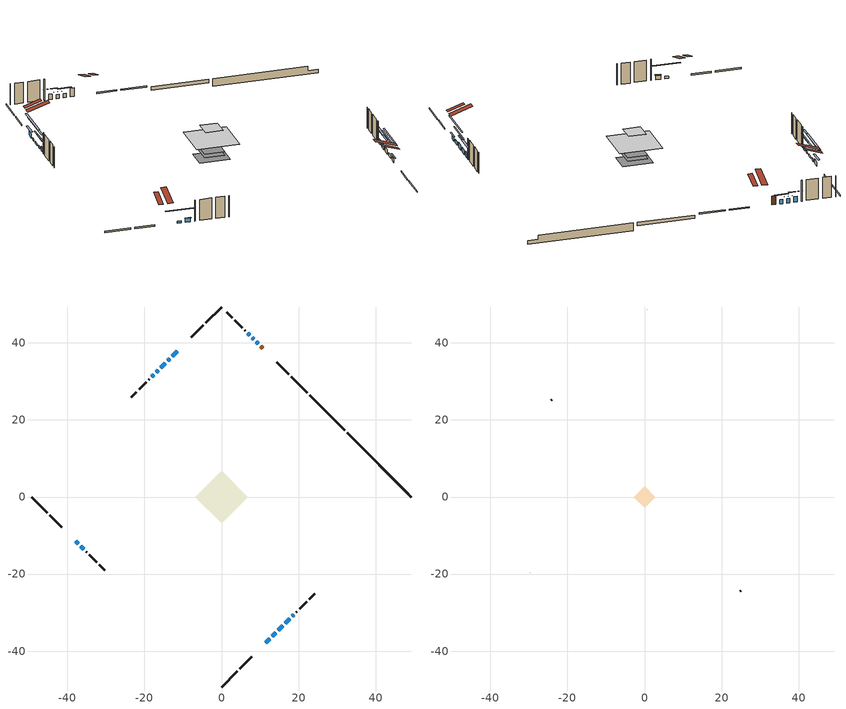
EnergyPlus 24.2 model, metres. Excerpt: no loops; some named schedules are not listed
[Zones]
conditioned space
 floor adiabatic (Floor2 construction): -3.18,0 0,3.18 3.18,0 0,-3.18 z0.67
 floor adiabatic (AdiabaticFloorConstruction): -6.81,0 0,6.81 6.81,0 0,-6.81 z3.11
 floor foundation (Slab1 construction): -4.17,0.64 -0.64,4.17 4.17,-0.64 0.64,-4.17 z-1.16
 floor foundation (Slab2 construction): -3.18,0 0,3.18 3.18,0 0,-3.18 z-0.15
 wall outside (RimJoist1 construction): 0,-49.3 4.13,-45.18 / -49.3,0 -45.18,-4.13 / 0,49.3 -4.13,45.18 / 22.25,27.05 18.13,31.17 z0.67:0.97
 wall outside (RimJoist2 construction): 4.78,-44.52 7.91,-41.39 / -44.52,-4.78 -41.39,-7.91 / -4.78,44.52 -7.91,41.39 / 17.47,31.83 14.34,34.96 z0.67:0.97
 wall outside (AdiabaticWallConstruction 1): 10.75,38.55 10.14,39.16 z0.67:2.7
 wall outside (AdiabaticWallConstruction): 9.49,39.81 9.05,40.25 / 8.4,40.9 7.97,41.34 z0.67:1.64; -11.5,37.8 -12.72,36.58 / -17.56,31.74 -18.04,31.26 / 16.56,-32.74 17.71,-31.59 z0.67:1.69; 11.5,-37.8 12.47,-36.83 / 13.13,-36.17 14.1,-35.2 z0.67:1.46; -13.38,35.92 -13.98,35.33 / -37.8,-11.5 -37.22,-12.08 z0.67:1.15; -14.63,34.67 -15.71,33.59 z0.67:1.05; 7.31,41.99 6.77,42.53 / 18.36,-30.94 18.8,-30.5 z0.67:1.89; -16.36,32.94 -16.9,32.4 z0.67:1.18; 14.75,-34.55 15.9,-33.4 z0.67:1.74; -36.57,-12.73 -35.76,-13.54 z0.67:1.59
 wall outside (Wall1 construction): 19.45,-29.85 19.59,-29.71 / -35.1,-14.2 -34.97,-14.34 / -18.7,30.6 -18.84,30.47 / 6.11,43.19 5.98,43.32 z0.67:5.55
 wall outside (Wall2 construction): 20.25,-29.06 22.16,-27.14 / -34.31,-14.99 -32.4,-16.91 / -19.49,29.81 -21.41,27.9 / 5.32,43.98 3.41,45.89 z0.67:5.55
 wall outside (Wall3 construction): 22.82,-26.49 24.22,-25.08 / -31.74,-17.56 -30.33,-18.97 / -22.06,27.24 -23.47,25.83 / 2.75,46.55 1.34,47.96 z0.67:5.55
 wall foundation (FoundationWall1 construction): 32.62,16.68,-1.16 32.62,16.68,0.67 47.63,1.67,0.67 47.63,1.67,-0.37 49.3,0,-0.37 49.3,0,-1.16
 wall foundation (FoundationWall2 construction): 31.96,17.34 22.91,26.39 z-0.15:0.61
 window (WindowConstruction 9): 9.49,39.82 9.06,40.25 z0.67:1.64
 window (WindowConstruction 7): -11.5,37.8 -12.72,36.58 z0.67:1.68
 window (WindowConstruction 8): 11.5,-37.8 12.47,-36.83 z0.67:1.46
 window (WindowConstruction 11): -13.38,35.92 -13.97,35.33 z0.67:1.15
 window (WindowConstruction 12): -14.63,34.67 -15.71,33.6 z0.67:1.05
 window (WindowConstruction 13): 13.13,-36.17 14.1,-35.21 z0.67:1.46
 window (WindowConstruction 14): -37.8,-11.5 -37.22,-12.08 z0.67:1.15
 window (WindowConstruction 10): 8.4,40.9 7.97,41.33 z0.67:1.64
 window (WindowConstruction): 7.31,41.99 6.77,42.53 z0.67:1.89
 window (WindowConstruction 1): -16.36,32.94 -16.9,32.4 z0.67:1.18
 window (WindowConstruction 2): -17.56,31.74 -18.04,31.26 z0.67:1.68
 window (WindowConstruction 3): 14.75,-34.55 15.9,-33.4 z0.67:1.74
 window (WindowConstruction 4): 16.56,-32.74 17.71,-31.59 z0.67:1.68
 window (WindowConstruction 5): 18.37,-30.94 18.8,-30.51 z0.67:1.89
 window (WindowConstruction 6): -36.57,-12.73 -35.76,-13.54 z0.67:1.58
 door (Door): 10.75,38.55 10.14,39.16 z0.67:2.7
 ceiling adiabatic (AdiabaticFloorConstruction): 0,-6.81 6.81,0 0,6.81 -6.81,0 z3.11
 roof outside (Roof2 construction): 10.84,-38.46,5.55 7.38,-35,7.18 6.47,-35.91,7.18 9.93,-39.37,5.55; -38.46,-10.84,5.55 -35,-7.38,7.18 -35.91,-6.47,7.18 -39.37,-9.93,5.55; -10.84,38.46,5.55 -7.38,35,7.18 -6.47,35.91,7.18 -9.93,39.37,5.55; 11.41,37.89,5.55 7.95,34.43,7.18 8.86,33.52,7.18 12.32,36.98,5.55
attic - vented
 floor to conditioned space (Floor1 construction Reversed): -2.76,0 0,2.76 2.76,0 0,-2.76 z5.55
 wall outside (Wall4 construction): 24.88,-24.42 24.91,-24.39 / -29.67,-19.63 -29.64,-19.66 / -24.13,25.17 -24.16,25.14 / 0.69,48.62 0.66,48.64 z0.67:5.55
 roof outside (Roof1 construction): 9.28,-40.03,5.55 6.59,-37.34,6.81 5.88,-38.05,6.81 8.57,-40.73,5.55; -40.03,-9.28,5.55 -37.34,-6.59,6.81 -38.05,-5.88,6.81 -40.73,-8.57,5.55; -9.28,40.03,5.55 -6.59,37.34,6.81 -5.88,38.05,6.81 -8.57,40.73,5.55; 12.98,36.32,5.55 10.29,33.64,6.81 11,32.93,6.81 13.69,35.62,5.55
shading: 8.19,41.11 10.35,38.95 10.56,39.16 8.4,41.32 z2.86; -13.26,36.04 -10.96,38.34 -11.26,38.63 -13.55,36.33 z2.44; 12.8,-36.51 11.18,-38.13 11.35,-38.3 12.97,-36.68 z1.92; -16.75,32.55 -10.6,38.7 -10.89,38.99 -17.04,32.84 z5.08; -18.48,30.82 -11.85,37.45 -12.14,37.74 -18.78,31.11 z4.98; 16.87,-32.43 10.35,-38.95 10.52,-39.12 17.04,-32.6 z5.39; -35.31,-13.99 -39.72,-9.59 -40.01,-9.88 -35.6,-14.28 z3.86; 7.54,41.77 8.83,40.47 8.89,40.53 7.59,41.82 z2.25; 5.91,43.39 8.17,41.13 8.33,41.29 6.07,43.55 z3.11; -18.52,30.78 -14.74,34.56 -14.92,34.73 -18.69,30.95 z3.47; -19.39,29.91 -16.21,33.09 -16.38,33.26 -19.56,30.08 z3.6; 17.73,-31.57 12.92,-36.38 13.09,-36.55 17.9,-31.74 z4.33; 19.06,-30.24 15.21,-34.09 15.38,-34.26 19.23,-30.41 z3.6; 20.15,-29.15 17.01,-32.29 17.3,-32.58 20.44,-29.45 z3.8; -35.7,-13.6 -36.62,-12.68 -36.83,-12.89 -35.91,-13.81 z1.66
[Building]
Building 1: Terrain=Suburbs
[Site:Location]
Montreal Intl AP_QC: Latitude {deg}=45.47; Longitude {deg}=-73.74; Time Zone {hr}=-5; Elevation {m}=36; Keep Site Location Information=Yes
[Site:GroundTemperature:Shallow]
2.07863, -0.316383, -0.508184, 0.628371, 5.19101, 9.73239, 13.6695, 16.1636, 16.3755, 14.347, 10.5102, 6.10817
[Site:WaterMainsTemperature]
Calculation Method=Schedule; Temperature Schedule=mains temperature schedule
[Material] Roughness=Rough; Thermal Absorptance=0.9
Name | Thickness {m} | Conductivity {W/m-K} | Density {kg/m3} | Specific Heat {J/kg-K} | Solar Absorptance | Visible Absorptance
asphalt or fiberglass shingles | 0.00635 | 0.162714 | 1121.4 | 1465.45 | 0.4 | 0.4
ceiling loosefill ins | 0.0846667 | 0.0480833 | 16.02 | 1046.75 | 0.7 | 0.7
ceiling stud and cavity | 0.1397 | 0.387005 | 65.682 | 1177.47 | 0.7 | 0.7
concrete 4.0 in. | 0.1016 | 1.803125 | 2242.8 | 837.4 | 0.7 | 0.7
concrete 8.0 in. | 0.2032 | 1.803125 | 2242.8 | 837.4 | 0.7 | 0.7
door material | 0.04445 | 0.0451087 | 512.64 | 1214.23 | 0.7 | 0.7
exterior vertical ins | 0.00497452 | 0.029427 | 32.04 | 1214.23 | 0.7 | 0.7
floor covering | 0.0127 | 9.015625 | 54.468 | 1339.84 | 0.6 | 0.6
floor covering 1 | 0.0127 | 0.0433444 | 54.468 | 1339.84 | 0.6 | 0.6
floor rigid ins; wall rigid ins | 0.512978 | 0.029427 | 32.04 | 1214.23 | 0.7 | 0.7
floor stud and cavity | 0.0889 | 0.305614 | 50.32683 | 1063.81 | 0.7 | 0.7
floor stud and cavity 1 | 0.1397 | 1.75129 | 37.0049 | 1207.88 | 0.7 | 0.7
furniture material conditioned space 1 | 0.1524 | 0.115458 | 640.8 | 1214.23 | 0.6 | 0.6
gypsum board | 0.0127 | 0.160291 | 801 | 837.4 | 0.6 | 0.6
gypsum board 1 | 0.0127 | 0.160291 | 801 | 837.4 | 0.7 | 0.7
osb sheathing 0.5 in. | 0.0127 | 0.115458 | 512.64 | 1214.23 | 0.7 | 0.7
osb sheathing 0.75 in. | 0.01905 | 0.115458 | 512.64 | 1214.23 | 0.7 | 0.7
rim joist stud and cavity | 0.0508 | 0.177588 | 50.32683 | 1063.81 | 0.6 | 0.6
rim joist stud and cavity 1 | 0.0508 | 0.153904 | 50.32683 | 1063.81 | 0.6 | 0.6
roof stud and cavity | 0.2032 | 0.116827 | 78.34581 | 1123.46 | 0.7 | 0.7
wall stud and cavity | 0.1397 | 0.108832 | 139.0536 | 1170.24 | 0.7 | 0.7
wall stud and cavity 1 | 0.1397 | 0.0955885 | 139.0536 | 1170.24 | 0.7 | 0.7
wall stud and cavity 2 | 0.1397 | 0.097828 | 139.0536 | 1170.24 | 0.7 | 0.7
wall stud and cavity 3 | 0.0889 | 6.9971 | 50.32683 | 1063.81 | 0.6 | 0.6
wall stud and cavity 4 | 0.0889 | 0.380278 | 52.3479 | 1209.89 | 0.7 | 0.7
wall stud and cavity 5 | 0.0889 | 0.391764 | 83.0341 | 1211.67 | 0.7 | 0.7
wood siding | 0.0254 | 0.102417 | 544.68 | 1172.36 | 0.4 | 0.4
wood siding 1 | 0.00254 | 0.102417 | 544.68 | 1172.36 | 0.4 | 0.4
wood siding 2; wood siding 3; wood siding 4 | 0.0254 | 0.102417 | 544.68 | 1172.36 | 0.7 | 0.7
[WindowMaterial:SimpleGlazingSystem]
Name | U-Factor {W/m2-K} | Solar Heat Gain Coefficient
WindowMaterial | 3.10416 | 0.52
WindowMaterial 1 | 3.128578 | 0.41
WindowMaterial 10 | 3.125739 | 0.42
WindowMaterial 11 | 3.12404 | 0.36
WindowMaterial 12 | 3.125739 | 0.41
WindowMaterial 2 | 3.11609 | 0.49
WindowMaterial 3 | 2.915653 | 0.67
WindowMaterial 4 | 2.918492 | 0.67
WindowMaterial 5 | 3.11041 | 0.5
WindowMaterial 6 | 3.10416 | 0.53
WindowMaterial 7 | 3.08145 | 0.58
WindowMaterial 8 | 3.12971 | 0.46
WindowMaterial 9 | 3.30687 | 0.61
[Construction]
AdiabaticFloorConstruction: floor stud and cavity 1, floor rigid ins, osb sheathing 0.75 in., floor covering 1
AdiabaticWallConstruction: wood siding 3, wall rigid ins, wall stud and cavity 4, gypsum board
AdiabaticWallConstruction 1: wood siding 4, wall rigid ins, wall stud and cavity 4, gypsum board
Door: door material
Floor1 construction Reversed: gypsum board, ceiling stud and cavity, ceiling loosefill ins
Floor2 construction: floor stud and cavity, floor covering
FoundationWall1 construction: concrete 8.0 in.
FoundationWall2 construction: concrete 8.0 in., gypsum board 1
furniture construction conditioned space 1: furniture material conditioned space 1
PartitionWallConstruction: gypsum board, wall stud and cavity 5, gypsum board
RimJoist1 construction: wood siding 2, rim joist stud and cavity
RimJoist2 construction: wood siding 2, rim joist stud and cavity 1
Roof1 construction: asphalt or fiberglass shingles
Roof2 construction: asphalt or fiberglass shingles, osb sheathing 0.75 in., roof stud and cavity, gypsum board
Slab1 construction; Slab2 construction: concrete 4.0 in.
Wall1 construction: wood siding, osb sheathing 0.5 in., wall stud and cavity, gypsum board
Wall2 construction: wood siding, osb sheathing 0.5 in., wall stud and cavity 1, gypsum board
Wall3 construction: wood siding, osb sheathing 0.5 in., wall stud and cavity 2, gypsum board
Wall4 construction: wood siding 1, wall stud and cavity 3
WindowConstruction: WindowMaterial
WindowConstruction 1: WindowMaterial 1
WindowConstruction 10; WindowConstruction 9: WindowMaterial 9
WindowConstruction 11: WindowMaterial 10
WindowConstruction 12: WindowMaterial 11
WindowConstruction 13; WindowConstruction 8: WindowMaterial 8
WindowConstruction 14: WindowMaterial 12
WindowConstruction 2: WindowMaterial 2
WindowConstruction 3: WindowMaterial 3
WindowConstruction 4: WindowMaterial 4
WindowConstruction 5: WindowMaterial 5
WindowConstruction 6: WindowMaterial 6
WindowConstruction 7: WindowMaterial 7
[Zone] Multiplier=1; Part of Total Floor Area=Yes
Name | Volume {m3}
attic - vented | 3.13564
conditioned space | 248
[Space]
Name | Zone | Volume {m3}
attic - vented 1 | attic - vented | 3.13564
conditioned space 1 | conditioned space | 248
[ZoneInfiltration:EffectiveLeakageArea]
infil attic - vented 1: Zone or Space=attic - vented 1; Schedule=Always On Discrete; Effective Air Leakage Area {cm2}=609.6; Stack Coefficient=0.00042726; Wind Coefficient=1.39658e-05
[ZoneMixing]
whole house fan mix: Zone or Space=attic - vented; Schedule=Always On Continuous; Design Flow Rate Calculation Method=Flow/Zone; Design Flow Rate {m3/s}=0; Source Zone or Space=conditioned space
[SurfaceProperty:ExposedFoundationPerimeter] Exposed Perimeter Calculation Method=TotalExposedPerimeter
Name | Total Exposed Perimeter {m}
Slab1 | 23.592
Slab2 | 12.802
[InternalMass] Zone or ZoneList=conditioned space; Space or SpaceList=conditioned space 1
Name | Construction | Surface Area {m2}
furniture mass conditioned space 1 | furniture construction conditioned space 1 | 66.8889
partition wall mass | PartitionWallConstruction | 146.946
[Lights]
interior lighting: Zone or ZoneList or Space or SpaceList=conditioned space 1; Schedule=interior lighting schedule; Design Level Calculation Method=LightingLevel; Lighting Level {W}=343.2; Return Air Fraction=0; Fraction Radiant=0.6; Fraction Visible=0.2; Fraction Replaceable=1
[People]
occupants: Zone or ZoneList or Space or SpaceList=conditioned space 1; Number of People Schedule=occupants schedule; Number of People Calculation Method=People; Number of People=3; Fraction Radiant=0.314171; Sensible Heat Fraction=0.56303; Activity Level Schedule=occupants activity schedule; Carbon Dioxide Generation Rate {m3/s-W}=0; Enable ASHRAE 55 Comfort Warnings=No; Mean Radiant Temperature Calculation Type=EnclosureAveraged
[ElectricEquipment] Zone or ZoneList or Space or SpaceList=conditioned space 1; Design Level Calculation Method=EquipmentLevel
Name | Schedule | Design Level {W} | Fraction Latent | Fraction Radiant | Fraction Lost
clothes dryer | clothes dryer schedule | 140.772 | 0.015 | 0.081 | 0.85
clothes washer | clothes washer schedule | 32.1985 | 0.03 | 0.162 | 0.7
cooking range | cooking range schedule | 215.147 | 0.08 | 0.432 | 0.2
dishwasher | dishwasher schedule | 66.8632 | 0.3 | 0.18 | 0.4
fridge | fridge schedule | 72.9452 | 0 | 0.6 | 0
mech vent house fan | mech vent house fan schedule | 0 | 0 | 0 | 1
mech vent house fan cfis | mech vent house fan cfis schedule | 0 | 0 | 0 | 0
misc plug loads | misc plug loads schedule | 494.7 | 0.045 | 0.513 | 0.1
whole house fan | Always On Discrete | 0 | 0 | 0 | 1
[OtherEquipment] Zone or ZoneList or Space or SpaceList=conditioned space 1; Design Level Calculation Method=EquipmentLevel
Name | Fuel Type | Schedule | Design Level {W} | Fraction Latent | Fraction Radiant | Fraction Lost
clothes dryer 1 | Electricity | clothes dryer schedule | 0 | 0.015 | 0.081 | 0.85
cooking range 1 | Electricity | cooking range schedule | 0 | 0.08 | 0.432 | 0.2
general water use latent | None | general water use schedule | 62.594 | 1 | 0 | 0
general water use sensible | None | general water use schedule | -61.6891 | 0 | 0.6 | 0
mech vent house fan latent load | None | Always On Discrete | 0 | 1 | 0 | 0
mech vent house fan sensible load | None | Always On Discrete | 0 | 0 | 0 | 0
water heater energy adjustment1 | NaturalGas | Always On Discrete | 0.01 | 0 | 0 | 1
[ZoneInfiltration:DesignFlowRate] Zone or ZoneList or Space or SpaceList=conditioned space 1; Schedule=Always On Discrete; Design Flow Rate Calculation Method=Flow/Zone; Design Flow Rate {m3/s}=0
infil flow; natural vent flow; whole house fan flow
[Foundation:Kiva] Initial Indoor Air Temperature {C}=18; Wall Depth Below Slab {m}=0.2032
Name | Wall Height Above Grade {m} | Custom Block Material Name 1 | Custom Block Depth 1 {m} | Custom Block X Position 1 {m} | Custom Block Z Position 1 {m}
Foundation Kiva 1 | 0.669981
Foundation Kiva 2 | 0.609996 | exterior vertical ins | 0.759988 | 0.2159 | 0
[Foundation:Kiva:Settings]
Soil Conductivity {W/m-K}=0.849921; Soil Density {kg/m3}=1842.3; Soil Specific Heat {J/kg-K}=418.7; Ground Solar Absorptivity=0.9; Ground Thermal Absorptivity=0.9; Ground Surface Roughness {m}=0.03; Far-Field Width {m}=40; Deep-Ground Boundary Condition=ZeroFlux; Deep-Ground Depth {m}=40; Minimum Cell Dimension {m}=0.2; Maximum Cell Growth Coefficient=3; Simulation Timestep=Timestep
[Exterior:Lights]
exterior lighting: Schedule=exterior lighting schedule; Design Level {W}=75.6
[Schedule:Constant]
Name | Hourly Value
Always On Continuous; mech vent house fan schedule; mech vent house fan cfis schedule; Always On Discrete | 1
occupants activity schedule | 117.228
fridge schedule | 0
[Schedule:Week:Daily]
interior lighting schedule Week Rule - Jan1-Jan27: interior lighting schedule day, interior lighting schedule day, interior lighting schedule day, interior lighting schedule day, interior lighting schedule day, interior lighting schedule day, interior lighting schedule day, interior lighting schedule default day, interior lighting schedule default day, interior lighting schedule default day, interior lighting schedule default day, interior lighting schedule default day
interior lighting schedule Week Rule - Jan28-Feb3: interior lighting schedule day, interior lighting schedule day, interior lighting schedule day, interior lighting schedule day, interior lighting schedule day 1, interior lighting schedule day 1, interior lighting schedule day 1, interior lighting schedule default day, interior lighting schedule default day, interior lighting schedule default day, interior lighting schedule default day, interior lighting schedule default day
interior lighting schedule Week Rule - Feb4-Feb24: interior lighting schedule day 1, interior lighting schedule day 1, interior lighting schedule day 1, interior lighting schedule day 1, interior lighting schedule day 1, interior lighting schedule day 1, interior lighting schedule day 1, interior lighting schedule default day, interior lighting schedule default day, interior lighting schedule default day, interior lighting schedule default day, interior lighting schedule default day
interior lighting schedule Week Rule - Feb25-Mar3: interior lighting schedule day 1, interior lighting schedule day 1, interior lighting schedule day 1, interior lighting schedule day 1, interior lighting schedule day 2, interior lighting schedule day 2, interior lighting schedule day 2, interior lighting schedule default day, interior lighting schedule default day, interior lighting schedule default day, interior lighting schedule default day, interior lighting schedule default day
interior lighting schedule Week Rule - Mar4-Mar31: interior lighting schedule day 2, interior lighting schedule day 2, interior lighting schedule day 2, interior lighting schedule day 2, interior lighting schedule day 2, interior lighting schedule day 2, interior lighting schedule day 2, interior lighting schedule default day, interior lighting schedule default day, interior lighting schedule default day, interior lighting schedule default day, interior lighting schedule default day
interior lighting schedule Week Rule - Apr1-Apr28: interior lighting schedule day 3, interior lighting schedule day 3, interior lighting schedule day 3, interior lighting schedule day 3, interior lighting schedule day 3, interior lighting schedule day 3, interior lighting schedule day 3, interior lighting schedule default day, interior lighting schedule default day, interior lighting schedule default day, interior lighting schedule default day, interior lighting schedule default day
interior lighting schedule Week Rule - Apr29-May5: interior lighting schedule day 3, interior lighting schedule day 3, interior lighting schedule day 4, interior lighting schedule day 4, interior lighting schedule day 4, interior lighting schedule day 4, interior lighting schedule day 4, interior lighting schedule default day, interior lighting schedule default day, interior lighting schedule default day, interior lighting schedule default day, interior lighting schedule default day
interior lighting schedule Week Rule - May6-May26: interior lighting schedule day 4, interior lighting schedule day 4, interior lighting schedule day 4, interior lighting schedule day 4, interior lighting schedule day 4, interior lighting schedule day 4, interior lighting schedule day 4, interior lighting schedule default day, interior lighting schedule default day, interior lighting schedule default day, interior lighting schedule default day, interior lighting schedule default day
interior lighting schedule Week Rule - May27-Jun2: interior lighting schedule day 4, interior lighting schedule day 4, interior lighting schedule day 4, interior lighting schedule day 4, interior lighting schedule day 4, interior lighting schedule day 5, interior lighting schedule day 5, interior lighting schedule default day, interior lighting schedule default day, interior lighting schedule default day, interior lighting schedule default day, interior lighting schedule default day
interior lighting schedule Week Rule - Jun3-Jun30: interior lighting schedule day 5, interior lighting schedule day 5, interior lighting schedule day 5, interior lighting schedule day 5, interior lighting schedule day 5, interior lighting schedule day 5, interior lighting schedule day 5, interior lighting schedule default day, interior lighting schedule default day, interior lighting schedule default day, interior lighting schedule default day, interior lighting schedule default day
interior lighting schedule Week Rule - Jul1-Jul28: interior lighting schedule day 6, interior lighting schedule day 6, interior lighting schedule day 6, interior lighting schedule day 6, interior lighting schedule day 6, interior lighting schedule day 6, interior lighting schedule day 6, interior lighting schedule default day, interior lighting schedule default day, interior lighting schedule default day, interior lighting schedule default day, interior lighting schedule default day
interior lighting schedule Week Rule - Jul29-Aug4: interior lighting schedule day 6, interior lighting schedule day 6, interior lighting schedule day 6, interior lighting schedule day 7, interior lighting schedule day 7, interior lighting schedule day 7, interior lighting schedule day 7, interior lighting schedule default day, interior lighting schedule default day, interior lighting schedule default day, interior lighting schedule default day, interior lighting schedule default day
interior lighting schedule Week Rule - Aug5-Aug25: interior lighting schedule day 7, interior lighting schedule day 7, interior lighting schedule day 7, interior lighting schedule day 7, interior lighting schedule day 7, interior lighting schedule day 7, interior lighting schedule day 7, interior lighting schedule default day, interior lighting schedule default day, interior lighting schedule default day, interior lighting schedule default day, interior lighting schedule default day
interior lighting schedule Week Rule - Aug26-Sep1: interior lighting schedule day 7, interior lighting schedule day 7, interior lighting schedule day 7, interior lighting schedule day 7, interior lighting schedule day 7, interior lighting schedule day 7, interior lighting schedule day 8, interior lighting schedule default day, interior lighting schedule default day, interior lighting schedule default day, interior lighting schedule default day, interior lighting schedule default day
interior lighting schedule Week Rule - Sep2-Sep29: interior lighting schedule day 8, interior lighting schedule day 8, interior lighting schedule day 8, interior lighting schedule day 8, interior lighting schedule day 8, interior lighting schedule day 8, interior lighting schedule day 8, interior lighting schedule default day, interior lighting schedule default day, interior lighting schedule default day, interior lighting schedule default day, interior lighting schedule default day
interior lighting schedule Week Rule - Sep30-Oct6: interior lighting schedule day 8, interior lighting schedule day 9, interior lighting schedule day 9, interior lighting schedule day 9, interior lighting schedule day 9, interior lighting schedule day 9, interior lighting schedule day 9, interior lighting schedule default day, interior lighting schedule default day, interior lighting schedule default day, interior lighting schedule default day, interior lighting schedule default day
interior lighting schedule Week Rule - Oct7-Oct27: interior lighting schedule day 9, interior lighting schedule day 9, interior lighting schedule day 9, interior lighting schedule day 9, interior lighting schedule day 9, interior lighting schedule day 9, interior lighting schedule day 9, interior lighting schedule default day, interior lighting schedule default day, interior lighting schedule default day, interior lighting schedule default day, interior lighting schedule default day
interior lighting schedule Week Rule - Oct28-Nov3: interior lighting schedule day 9, interior lighting schedule day 9, interior lighting schedule day 9, interior lighting schedule day 9, interior lighting schedule day 10, interior lighting schedule day 10, interior lighting schedule day 10, interior lighting schedule default day, interior lighting schedule default day, interior lighting schedule default day, interior lighting schedule default day, interior lighting schedule default day
interior lighting schedule Week Rule - Nov4-Nov24: interior lighting schedule day 10, interior lighting schedule day 10, interior lighting schedule day 10, interior lighting schedule day 10, interior lighting schedule day 10, interior lighting schedule day 10, interior lighting schedule day 10, interior lighting schedule default day, interior lighting schedule default day, interior lighting schedule default day, interior lighting schedule default day, interior lighting schedule default day
interior lighting schedule Week Rule - Nov25-Dec1: interior lighting schedule day 10, interior lighting schedule day 10, interior lighting schedule day 10, interior lighting schedule day 10, interior lighting schedule day 10, interior lighting schedule day 10, interior lighting schedule day 11, interior lighting schedule default day, interior lighting schedule default day, interior lighting schedule default day, interior lighting schedule default day, interior lighting schedule default day
interior lighting schedule Week Rule - Dec2-Dec31: interior lighting schedule day 11, interior lighting schedule day 11, interior lighting schedule day 11, interior lighting schedule day 11, interior lighting schedule day 11, interior lighting schedule day 11, interior lighting schedule day 11, interior lighting schedule default day, interior lighting schedule default day, interior lighting schedule default day, interior lighting schedule default day, interior lighting schedule default day
occupants schedule Week Rule - Jan1-Dec31: occupants schedule day, occupants schedule day, occupants schedule day, occupants schedule day, occupants schedule day, occupants schedule day, occupants schedule day, occupants schedule default day, occupants schedule default day, occupants schedule default day, occupants schedule default day, occupants schedule default day
clothes dryer schedule Week Rule - Jan1-Dec31: clothes dryer schedule day, clothes dryer schedule day, clothes dryer schedule day, clothes dryer schedule day, clothes dryer schedule day, clothes dryer schedule day, clothes dryer schedule day, clothes dryer schedule default day, clothes dryer schedule default day, clothes dryer schedule default day, clothes dryer schedule default day, clothes dryer schedule default day
clothes washer schedule Week Rule - Jan1-Dec31: clothes washer schedule day, clothes washer schedule day, clothes washer schedule day, clothes washer schedule day, clothes washer schedule day, clothes washer schedule day, clothes washer schedule day, clothes washer schedule default day, clothes washer schedule default day, clothes washer schedule default day, clothes washer schedule default day, clothes washer schedule default day
cooking range schedule Week Rule - Jan1-Dec31: cooking range schedule day, cooking range schedule day, cooking range schedule day, cooking range schedule day, cooking range schedule day, cooking range schedule day, cooking range schedule day, cooking range schedule default day, cooking range schedule default day, cooking range schedule default day, cooking range schedule default day, cooking range schedule default day
dishwasher schedule Week Rule - Jan1-Dec31: dishwasher schedule day, dishwasher schedule day, dishwasher schedule day, dishwasher schedule day, dishwasher schedule day, dishwasher schedule day, dishwasher schedule day, dishwasher schedule default day, dishwasher schedule default day, dishwasher schedule default day, dishwasher schedule default day, dishwasher schedule default day
misc plug loads schedule Week Rule - Jan1-Dec31: misc plug loads schedule day, misc plug loads schedule day, misc plug loads schedule day, misc plug loads schedule day, misc plug loads schedule day, misc plug loads schedule day, misc plug loads schedule day, misc plug loads schedule default day, misc plug loads schedule default day, misc plug loads schedule default day, misc plug loads schedule default day, misc plug loads schedule default day
general water use schedule Week Rule - Jan1-Dec31: general water use schedule day, general water use schedule day, general water use schedule day, general water use schedule day, general water use schedule day, general water use schedule day, general water use schedule day, general water use schedule default day, general water use schedule default day, general water use schedule default day, general water use schedule default day, general water use schedule default day
exterior lighting schedule Week Rule - Jan1-Jan27: exterior lighting schedule day, exterior lighting schedule day, exterior lighting schedule day, exterior lighting schedule day, exterior lighting schedule day, exterior lighting schedule day, exterior lighting schedule day, exterior lighting schedule default day, exterior lighting schedule default day, exterior lighting schedule default day, exterior lighting schedule default day, exterior lighting schedule default day
exterior lighting schedule Week Rule - Jan28-Feb3: exterior lighting schedule day, exterior lighting schedule day, exterior lighting schedule day, exterior lighting schedule day, exterior lighting schedule day 1, exterior lighting schedule day 1, exterior lighting schedule day 1, exterior lighting schedule default day, exterior lighting schedule default day, exterior lighting schedule default day, exterior lighting schedule default day, exterior lighting schedule default day
exterior lighting schedule Week Rule - Feb4-Feb24: exterior lighting schedule day 1, exterior lighting schedule day 1, exterior lighting schedule day 1, exterior lighting schedule day 1, exterior lighting schedule day 1, exterior lighting schedule day 1, exterior lighting schedule day 1, exterior lighting schedule default day, exterior lighting schedule default day, exterior lighting schedule default day, exterior lighting schedule default day, exterior lighting schedule default day
exterior lighting schedule Week Rule - Feb25-Mar3: exterior lighting schedule day 1, exterior lighting schedule day 1, exterior lighting schedule day 1, exterior lighting schedule day 1, exterior lighting schedule day 2, exterior lighting schedule day 2, exterior lighting schedule day 2, exterior lighting schedule default day, exterior lighting schedule default day, exterior lighting schedule default day, exterior lighting schedule default day, exterior lighting schedule default day
exterior lighting schedule Week Rule - Mar4-Mar31: exterior lighting schedule day 2, exterior lighting schedule day 2, exterior lighting schedule day 2, exterior lighting schedule day 2, exterior lighting schedule day 2, exterior lighting schedule day 2, exterior lighting schedule day 2, exterior lighting schedule default day, exterior lighting schedule default day, exterior lighting schedule default day, exterior lighting schedule default day, exterior lighting schedule default day
exterior lighting schedule Week Rule - Apr1-Apr28: exterior lighting schedule day 3, exterior lighting schedule day 3, exterior lighting schedule day 3, exterior lighting schedule day 3, exterior lighting schedule day 3, exterior lighting schedule day 3, exterior lighting schedule day 3, exterior lighting schedule default day, exterior lighting schedule default day, exterior lighting schedule default day, exterior lighting schedule default day, exterior lighting schedule default day
exterior lighting schedule Week Rule - Apr29-May5: exterior lighting schedule day 3, exterior lighting schedule day 3, exterior lighting schedule day 4, exterior lighting schedule day 4, exterior lighting schedule day 4, exterior lighting schedule day 4, exterior lighting schedule day 4, exterior lighting schedule default day, exterior lighting schedule default day, exterior lighting schedule default day, exterior lighting schedule default day, exterior lighting schedule default day
exterior lighting schedule Week Rule - May6-May26: exterior lighting schedule day 4, exterior lighting schedule day 4, exterior lighting schedule day 4, exterior lighting schedule day 4, exterior lighting schedule day 4, exterior lighting schedule day 4, exterior lighting schedule day 4, exterior lighting schedule default day, exterior lighting schedule default day, exterior lighting schedule default day, exterior lighting schedule default day, exterior lighting schedule default day
exterior lighting schedule Week Rule - May27-Jun2: exterior lighting schedule day 4, exterior lighting schedule day 4, exterior lighting schedule day 4, exterior lighting schedule day 4, exterior lighting schedule day 4, exterior lighting schedule day 5, exterior lighting schedule day 5, exterior lighting schedule default day, exterior lighting schedule default day, exterior lighting schedule default day, exterior lighting schedule default day, exterior lighting schedule default day
exterior lighting schedule Week Rule - Jun3-Jun30: exterior lighting schedule day 5, exterior lighting schedule day 5, exterior lighting schedule day 5, exterior lighting schedule day 5, exterior lighting schedule day 5, exterior lighting schedule day 5, exterior lighting schedule day 5, exterior lighting schedule default day, exterior lighting schedule default day, exterior lighting schedule default day, exterior lighting schedule default day, exterior lighting schedule default day
exterior lighting schedule Week Rule - Jul1-Jul28: exterior lighting schedule day 6, exterior lighting schedule day 6, exterior lighting schedule day 6, exterior lighting schedule day 6, exterior lighting schedule day 6, exterior lighting schedule day 6, exterior lighting schedule day 6, exterior lighting schedule default day, exterior lighting schedule default day, exterior lighting schedule default day, exterior lighting schedule default day, exterior lighting schedule default day
exterior lighting schedule Week Rule - Jul29-Aug4: exterior lighting schedule day 6, exterior lighting schedule day 6, exterior lighting schedule day 6, exterior lighting schedule day 7, exterior lighting schedule day 7, exterior lighting schedule day 7, exterior lighting schedule day 7, exterior lighting schedule default day, exterior lighting schedule default day, exterior lighting schedule default day, exterior lighting schedule default day, exterior lighting schedule default day
exterior lighting schedule Week Rule - Aug5-Aug25: exterior lighting schedule day 7, exterior lighting schedule day 7, exterior lighting schedule day 7, exterior lighting schedule day 7, exterior lighting schedule day 7, exterior lighting schedule day 7, exterior lighting schedule day 7, exterior lighting schedule default day, exterior lighting schedule default day, exterior lighting schedule default day, exterior lighting schedule default day, exterior lighting schedule default day
[Schedule:Year]
interior lighting schedule: interior lighting schedule Week Rule - Jan1-Jan27, 1, 1, 1, 27, interior lighting schedule Week Rule - Jan28-Feb3, 1, 28, 2, 3, interior lighting schedule Week Rule - Feb4-Feb24, 2, 4, 2, 24, interior lighting schedule Week Rule - Feb25-Mar3, 2, 25, 3, 3, interior lighting schedule Week Rule - Mar4-Mar31, 3, 4, 3, 31, interior lighting schedule Week Rule - Apr1-Apr28, 4, 1, 4, 28, interior lighting schedule Week Rule - Apr29-May5, 4, 29, 5, 5, interior lighting schedule Week Rule - May6-May26, 5, 6, 5, 26, interior lighting schedule Week Rule - May27-Jun2, 5, 27, 6, 2, interior lighting schedule Week Rule - Jun3-Jun30, 6, 3, 6, 30, interior lighting schedule Week Rule - Jul1-Jul28, 7, 1, 7, 28, interior lighting schedule Week Rule - Jul29-Aug4, 7, 29, 8, 4, interior lighting schedule Week Rule - Aug5-Aug25, 8, 5, 8, 25, interior lighting schedule Week Rule - Aug26-Sep1, 8, 26, 9, 1, interior lighting schedule Week Rule - Sep2-Sep29, 9, 2, 9, 29, interior lighting schedule Week Rule - Sep30-Oct6, 9, 30, 10, 6, interior lighting schedule Week Rule - Oct7-Oct27, 10, 7, 10, 27, interior lighting schedule Week Rule - Oct28-Nov3, 10, 28, 11, 3, interior lighting schedule Week Rule - Nov4-Nov24, 11, 4, 11, 24, interior lighting schedule Week Rule - Nov25-Dec1, 11, 25, 12, 1, interior lighting schedule Week Rule - Dec2-Dec31, 12, 2, 12, 31
occupants schedule: occupants schedule Week Rule - Jan1-Dec31, 1, 1, 12, 31
clothes dryer schedule: clothes dryer schedule Week Rule - Jan1-Dec31, 1, 1, 12, 31
clothes washer schedule: clothes washer schedule Week Rule - Jan1-Dec31, 1, 1, 12, 31
cooking range schedule: cooking range schedule Week Rule - Jan1-Dec31, 1, 1, 12, 31
dishwasher schedule: dishwasher schedule Week Rule - Jan1-Dec31, 1, 1, 12, 31
misc plug loads schedule: misc plug loads schedule Week Rule - Jan1-Dec31, 1, 1, 12, 31
general water use schedule: general water use schedule Week Rule - Jan1-Dec31, 1, 1, 12, 31
exterior lighting schedule: exterior lighting schedule Week Rule - Jan1-Jan27, 1, 1, 1, 27, exterior lighting schedule Week Rule - Jan28-Feb3, 1, 28, 2, 3, exterior lighting schedule Week Rule - Feb4-Feb24, 2, 4, 2, 24, exterior lighting schedule Week Rule - Feb25-Mar3, 2, 25, 3, 3, exterior lighting schedule Week Rule - Mar4-Mar31, 3, 4, 3, 31, exterior lighting schedule Week Rule - Apr1-Apr28, 4, 1, 4, 28, exterior lighting schedule Week Rule - Apr29-May5, 4, 29, 5, 5, exterior lighting schedule Week Rule - May6-May26, 5, 6, 5, 26, exterior lighting schedule Week Rule - May27-Jun2, 5, 27, 6, 2, exterior lighting schedule Week Rule - Jun3-Jun30, 6, 3, 6, 30, exterior lighting schedule Week Rule - Jul1-Jul28, 7, 1, 7, 28, exterior lighting schedule Week Rule - Jul29-Aug4, 7, 29, 8, 4, exterior lighting schedule Week Rule - Aug5-Aug25, 8, 5, 8, 25, exterior lighting schedule Week Rule - Aug26-Sep1, 8, 26, 9, 1, exterior lighting schedule Week Rule - Sep2-Sep29, 9, 2, 9, 29, exterior lighting schedule Week Rule - Sep30-Oct6, 9, 30, 10, 6, exterior lighting schedule Week Rule - Oct7-Oct27, 10, 7, 10, 27, exterior lighting schedule Week Rule - Oct28-Nov3, 10, 28, 11, 3, exterior lighting schedule Week Rule - Nov4-Nov24, 11, 4, 11, 24, exterior lighting schedule Week Rule - Nov25-Dec1, 11, 25, 12, 1, exterior lighting schedule Week Rule - Dec2-Dec31, 12, 2, 12, 31
[Schedule:Compact]
mains temperature schedule: Through: 01/01, For: AllDays, Until: 24:00, 6.56833, Through: 01/02, For: AllDays, Until: 24:00, 6.48722, Through: 01/03, For: AllDays, Until: 24:00, 6.40722, Through: 01/04, For: AllDays, Until: 24:00, 6.32889, Through: 01/05, For: AllDays, Until: 24:00, 6.25167, Through: 01/06, For: AllDays, Until: 24:00, 6.17611, Through: 01/07, For: AllDays, Until: 24:00, 6.10222, Through: 01/08, For: AllDays, Until: 24:00, 6.02944, Through: 01/09, For: AllDays, Until: 24:00, 5.95833, Through: 01/10, For: AllDays, Until: 24:00, 5.88889, Through: 01/11, For: AllDays, Until: 24:00, 5.82056, Through: 01/12, For: AllDays, Until: 24:00, 5.75444, Through: 01/13, For: AllDays, Until: 24:00, 5.68944, Through: 01/14, For: AllDays, Until: 24:00, 5.62611, Through: 01/15, For: AllDays, Until: 24:00, 5.56444, Through: 01/16, For: AllDays, Until: 24:00, 5.50444, Through: 01/17, For: AllDays, Until: 24:00, 5.44611, Through: 01/18, For: AllDays, Until: 24:00, 5.38944, Through: 01/19, For: AllDays, Until: 24:00, 5.33389, Through: 01/20, For: AllDays, Until: 24:00, 5.28111, Through: 01/21, For: AllDays, Until: 24:00, 5.22944, Through: 01/22, For: AllDays, Until: 24:00, 5.17944, Through: 01/23, For: AllDays, Until: 24:00, 5.13111, Through: 01/24, For: AllDays, Until: 24:00, 5.085, Through: 01/25, For: AllDays, Until: 24:00, 5.04056, Through: 01/26, For: AllDays, Until: 24:00, 4.99778, Through: 01/27, For: AllDays, Until: 24:00, 4.95667, Through: 01/28, For: AllDays, Until: 24:00, 4.91778, Through: 01/29, For: AllDays, Until: 24:00, 4.88056, Through: 01/30, For: AllDays, Until: 24:00, 4.845, Through: 01/31, For: AllDays, Until: 24:00, 4.81167, Through: 02/01, For: AllDays, Until: 24:00, 4.77944, Through: 02/02, For: AllDays, Until: 24:00, 4.75, Through: 02/03, For: AllDays, Until: 24:00, 4.72167, Through: 02/04, For: AllDays, Until: 24:00, 4.69611, Through: 02/05, For: AllDays, Until: 24:00, 4.67167, Through: 02/06, For: AllDays, Until: 24:00, 4.64944, Through: 02/07, For: AllDays, Until: 24:00, 4.62889, Through: 02/08, For: AllDays, Until: 24:00, 4.61056, Through: 02/09, For: AllDays, Until: 24:00, 4.59389, Through: 02/10, For: AllDays, Until: 24:00, 4.57944, Through: 02/11, For: AllDays, Until: 24:00, 4.56667, Through: 02/12, For: AllDays, Until: 24:00, 4.55611, Through: 02/13, For: AllDays, Until: 24:00, 4.54722, Through: 02/14, For: AllDays, Until: 24:00, 4.54056, Through: 02/15, For: AllDays, Until: 24:00, 4.53556, Through: 02/16, For: AllDays, Until: 24:00, 4.53278, Through: 02/17, For: AllDays, Until: 24:00, 4.53167, Through: 02/18, For: AllDays, Until: 24:00, 4.53278, Through: 02/19, For: AllDays, Until: 24:00, 4.53556, Through: 02/20, For: AllDays, Until: 24:00, 4.54056, Through: 02/21, For: AllDays, Until: 24:00, 4.54722, Through: 02/22, For: AllDays, Until: 24:00, 4.55611, Through: 02/23, For: AllDays, Until: 24:00, 4.56667, Through: 02/24, For: AllDays, Until: 24:00, 4.57944, Through: 02/25, For: AllDays, Until: 24:00, 4.59389, Through: 02/26, For: AllDays, Until: 24:00, 4.61056, Through: 02/27, For: AllDays, Until: 24:00, 4.62889, Through: 02/28, For: AllDays, Until: 24:00, 4.64889, Through: 03/01, For: AllDays, Until: 24:00, 4.67111, Through: 03/02, For: AllDays, Until: 24:00, 4.69556, Through: 03/03, For: AllDays, Until: 24:00, 4.72167, Through: 03/04, For: AllDays, Until: 24:00, 4.74944, Through: 03/05, For: AllDays, Until: 24:00, 4.77944, Through: 03/06, For: AllDays, Until: 24:00, 4.81111, Through: 03/07, For: AllDays, Until: 24:00, 4.84444, Through: 03/08, For: AllDays, Until: 24:00, 4.88, Through: 03/09, For: AllDays, Until: 24:00, 4.91722, Through: 03/10, For: AllDays, Until: 24:00, 4.95611, Through: 03/11, For: AllDays, Until: 24:00, 4.99722, Through: 03/12, For: AllDays, Until: 24:00, 5.04, Through: 03/13, For: AllDays, Until: 24:00, 5.08444, Through: 03/14, For: AllDays, Until: 24:00, 5.13056, Through: 03/15, For: AllDays, Until: 24:00, 5.17889, Through: 03/16, For: AllDays, Until: 24:00, 5.22833, Through: 03/17, For: AllDays, Until: 24:00, 5.28, Through: 03/18, For: AllDays, Until: 24:00, 5.33333, Through: 03/19, For: AllDays, Until: 24:00, 5.38833, Through: 03/20, For: AllDays, Until: 24:00, 5.445, Through: 03/21, For: AllDays, Until: 24:00, 5.50333, Through: 03/22, For: AllDays, Until: 24:00, 5.56333, Through: 03/23, For: AllDays, Until: 24:00, 5.625, Through: 03/24, For: AllDays, Until: 24:00, 5.68833, Through: 03/25, For: AllDays, Until: 24:00, 5.75333, Through: 03/26, For: AllDays, Until: 24:00, 5.81944, Through: 03/27, For: AllDays, Until: 24:00, 5.88778, Through: 03/28, For: AllDays, Until: 24:00, 5.95722, Through: 03/29, For: AllDays, Until: 24:00, 6.02833, Through: 03/30, For: AllDays, Until: 24:00, 6.10111, Through: 03/31, For: AllDays, Until: 24:00, 6.175, Through: 04/01, For: AllDays, Until: 24:00, 6.25056, Through: 04/02, For: AllDays, Until: 24:00, 6.32778, Through: 04/03, For: AllDays, Until: 24:00, 6.40611, Through: 04/04, For: AllDays, Until: 24:00, 6.48556, Through: 04/05, For: AllDays, Until: 24:00, 6.56722, Through: 04/06, For: AllDays, Until: 24:00, 6.64944, Through: 04/07, For: AllDays, Until: 24:00, 6.73333, Through: 04/08, For: AllDays, Until: 24:00, 6.81833, Through: 04/09, For: AllDays, Until: 24:00, 6.905, Through: 04/10, For: AllDays, Until: 24:00, 6.99278, Through: 04/11, For: AllDays, Until: 24:00, 7.08111, Through: 04/12, For: AllDays, Until: 24:00, 7.17167, Through: 04/13, For: AllDays, Until: 24:00, 7.26278, Through: 04/14, For: AllDays, Until: 24:00, 7.355, Through: 04/15, For: AllDays, Until: 24:00, 7.44833, Through: 04/16, For: AllDays, Until: 24:00, 7.54278, Through: 04/17, For: AllDays, Until: 24:00, 7.63889, Through: 04/18, For: AllDays, Until: 24:00, 7.735, Through: 04/19, For: AllDays, Until: 24:00, 7.83278, Through: 04/20, For: AllDays, Until: 24:00, 7.93167, Through: 04/21, For: AllDays, Until: 24:00, 8.03111, Through: 04/22, For: AllDays, Until: 24:00, 8.13167, Through: 04/23, For: AllDays, Until: 24:00, 8.23278, Through: 04/24, For: AllDays, Until: 24:00, 8.335, Through: 04/25, For: AllDays, Until: 24:00, 8.43778, Through: 04/26, For: AllDays, Until: 24:00, 8.54167, Through: 04/27, For: AllDays, Until: 24:00, 8.64611, Through: 04/28, For: AllDays, Until: 24:00, 8.75167, Through: 04/29, For: AllDays, Until: 24:00, 8.85778, Through: 04/30, For: AllDays, Until: 24:00, 8.96444, Through: 05/01, For: AllDays, Until: 24:00, 9.07167, Through: 05/02, For: AllDays, Until: 24:00, 9.17944, Through: 05/03, For: AllDays, Until: 24:00, 9.28778, Through: 05/04, For: AllDays, Until: 24:00, 9.39667, Through: 05/05, For: AllDays, Until: 24:00, 9.50667, Through: 05/06, For: AllDays, Until: 24:00, 9.61667, Through: 05/07, For: AllDays, Until: 24:00, 9.72667, Through: 05/08, For: AllDays, Until: 24:00, 9.83778, Through: 05/09, For: AllDays, Until: 24:00, 9.94889, Through: 05/10, For: AllDays, Until: 24:00, 10.0606, Through: 05/11, For: AllDays, Until: 24:00, 10.1722, Through: 05/12, For: AllDays, Until: 24:00, 10.2844, Through: 05/13, For: AllDays, Until: 24:00, 10.3967, Through: 05/14, For: AllDays, Until: 24:00, 10.5094, Through: 05/15, For: AllDays, Until: 24:00, 10.6222, Through: 05/16, For: AllDays, Until: 24:00, 10.735, Through: 05/17, For: AllDays, Until: 24:00, 10.8478, Through: 05/18, For: AllDays, Until: 24:00, 10.9611, Through: 05/19, For: AllDays, Until: 24:00, 11.0744, Through: 05/20, For: AllDays, Until: 24:00, 11.1872, Through: 05/21, For: AllDays, Until: 24:00, 11.3006, Through: 05/22, For: AllDays, Until: 24:00, 11.4133, Through: 05/23, For: AllDays, Until: 24:00, 11.5267, Through: 05/24, For: AllDays, Until: 24:00, 11.6394, Through: 05/25, For: AllDays, Until: 24:00, 11.7522, Through: 05/26, For: AllDays, Until: 24:00, 11.8644, Through: 05/27, For: AllDays, Until: 24:00, 11.9767, Through: 05/28, For: AllDays, Until: 24:00, 12.0889, Through: 05/29, For: AllDays, Until: 24:00, 12.2006, Through: 05/30, For: AllDays, Until: 24:00, 12.3122, Through: 05/31, For: AllDays, Until: 24:00, 12.4228, Through: 06/01, For: AllDays, Until: 24:00, 12.5339, Through: 06/02, For: AllDays, Until: 24:00, 12.6439, Through: 06/03, For: AllDays, Until: 24:00, 12.7539, Through: 06/04, For: AllDays, Until: 24:00, 12.8628, Through: 06/05, For: AllDays, Until: 24:00, 12.9717, Through: 06/06, For: AllDays, Until: 24:00, 13.08, Through: 06/07, For: AllDays, Until: 24:00, 13.1878, Through: 06/08, For: AllDays, Until: 24:00, 13.2944, Through: 06/09, For: AllDays, Until: 24:00, 13.4011, Through: 06/10, For: AllDays, Until: 24:00, 13.5067, Through: 06/11, For: AllDays, Until: 24:00, 13.6117, Through: 06/12, For: AllDays, Until: 24:00, 13.7156, Through: 06/13, For: AllDays, Until: 24:00, 13.8194, Through: 06/14, For: AllDays, Until: 24:00, 13.9222, Through: 06/15, For: AllDays, Until: 24:00, 14.0239, Through: 06/16, For: AllDays, Until: 24:00, 14.125, Through: 06/17, For: AllDays, Until: 24:00, 14.225, Through: 06/18, For: AllDays, Until: 24:00, 14.3239, Through: 06/19, For: AllDays, Until: 24:00, 14.4222, Through: 06/20, For: AllDays, Until: 24:00, 14.5194, Through: 06/21, For: AllDays, Until: 24:00, 14.6156, Through: 06/22, For: AllDays, Until: 24:00, 14.7106, Through: 06/23, For: AllDays, Until: 24:00, 14.805, Through: 06/24, For: AllDays, Until: 24:00, 14.8978, Through: 06/25, For: AllDays, Until: 24:00, 14.9894, Through: 06/26, For: AllDays, Until: 24:00, 15.0806, Through: 06/27, For: AllDays, Until: 24:00, 15.17, Through: 06/28, For: AllDays, Until: 24:00, 15.2583, Through: 06/29, For: AllDays, Until: 24:00, 15.3456, Through: 06/30, For: AllDays, Until: 24:00, 15.4311, Through: 07/01, For: AllDays, Until: 24:00, 15.5161, Through: 07/02, For: AllDays, Until: 24:00, 15.5989, Through: 07/03, For: AllDays, Until: 24:00, 15.6811, Through: 07/04, For: AllDays, Until: 24:00, 15.7617, Through: 07/05, For: AllDays, Until: 24:00, 15.8411, Through: 07/06, For: AllDays, Until: 24:00, 15.9189, Through: 07/07, For: AllDays, Until: 24:00, 15.995, Through: 07/08, For: AllDays, Until: 24:00, 16.07, Through: 07/09, For: AllDays, Until: 24:00, 16.1433, Through: 07/10, For: AllDays, Until: 24:00, 16.2156, Through: 07/11, For: AllDays, Until: 24:00, 16.2861, Through: 07/12, For: AllDays, Until: 24:00, 16.355, Through: 07/13, For: AllDays, Until: 24:00, 16.4222, Through: 07/14, For: AllDays, Until: 24:00, 16.4878, Through: 07/15, For: AllDays, Until: 24:00, 16.5522, Through: 07/16, For: AllDays, Until: 24:00, 16.615, Through: 07/17, For: AllDays, Until: 24:00, 16.6756, Through: 07/18, For: AllDays, Until: 24:00, 16.735, Through: 07/19, For: AllDays, Until: 24:00, 16.7928, Through: 07/20, For: AllDays, Until: 24:00, 16.8489, Through: 07/21, For: AllDays, Until: 24:00, 16.9028, Through: 07/22, For: AllDays, Until: 24:00, 16.9556, Through: 07/23, For: AllDays, Until: 24:00, 17.0061, Through: 07/24, For: AllDays, Until: 24:00, 17.0556, Through: 07/25, For: AllDays, Until: 24:00, 17.1028, Through: 07/26, For: AllDays, Until: 24:00, 17.1483, Through: 07/27, For: AllDays, Until: 24:00, 17.1917, Through: 07/28, For: AllDays, Until: 24:00, 17.2339, Through: 07/29, For: AllDays, Until: 24:00, 17.2739, Through: 07/30, For: AllDays, Until: 24:00, 17.3122, Through: 07/31, For: AllDays, Until: 24:00, 17.3489, Through: 08/01, For: AllDays, Until: 24:00, 17.3833, Through: 08/02, For: AllDays, Until: 24:00, 17.4161, Through: 08/03, For: AllDays, Until: 24:00, 17.4467, Through: 08/04, For: AllDays, Until: 24:00, 17.4761, Through: 08/05, For: AllDays, Until: 24:00, 17.5028, Through: 08/06, For: AllDays, Until: 24:00, 17.5283, Through: 08/07, For: AllDays, Until: 24:00, 17.5517, Through: 08/08, For: AllDays, Until: 24:00, 17.5728, Through: 08/09, For: AllDays, Until: 24:00, 17.5922, Through: 08/10, For: AllDays, Until: 24:00, 17.61, Through: 08/11, For: AllDays, Until: 24:00, 17.6256, Through: 08/12, For: AllDays, Until: 24:00, 17.6394, Through: 08/13, For: AllDays, Until: 24:00, 17.6511, Through: 08/14, For: AllDays, Until: 24:00, 17.6611, Through: 08/15, For: AllDays, Until: 24:00, 17.6689, Through: 08/16, For: AllDays, Until: 24:00, 17.675, Through: 08/17, For: AllDays, Until: 24:00, 17.6789, Through: 08/18, For: AllDays, Until: 24:00, 17.6811, Through: 08/19, For: AllDays, Until: 24:00, 17.6811, Through: 08/20, For: AllDays, Until: 24:00, 17.6794, Through: 08/21, For: AllDays, Until: 24:00, 17.6756, Through: 08/22, For: AllDays, Until: 24:00, 17.67, Through: 08/23, For: AllDays, Until: 24:00, 17.6622, Through: 08/24, For: AllDays, Until: 24:00, 17.6528, Through: 08/25, For: AllDays, Until: 24:00, 17.6411, Through: 08/26, For: AllDays, Until: 24:00, 17.6278, Through: 08/27, For: AllDays, Until: 24:00, 17.6122, Through: 08/28, For: AllDays, Until: 24:00, 17.595, Through: 08/29, For: AllDays, Until: 24:00, 17.5756, Through: 08/30, For: AllDays, Until: 24:00, 17.5544, Through: 08/31, For: AllDays, Until: 24:00, 17.5311, Through: 09/01, For: AllDays, Until: 24:00, 17.5061, Through: 09/02, For: AllDays, Until: 24:00, 17.4794, Through: 09/03, For: AllDays, Until: 24:00, 17.4506, Through: 09/04, For: AllDays, Until: 24:00, 17.42, Through: 09/05, For: AllDays, Until: 24:00, 17.3878, Through: 09/06, For: AllDays, Until: 24:00, 17.3533, Through: 09/07, For: AllDays, Until: 24:00, 17.3172, Through: 09/08, For: AllDays, Until: 24:00, 17.2789, Through: 09/09, For: AllDays, Until: 24:00, 17.2389, Through: 09/10, For: AllDays, Until: 24:00, 17.1972, Through: 09/11, For: AllDays, Until: 24:00, 17.1539, Through: 09/12, For: AllDays, Until: 24:00, 17.1083, Through: 09/13, For: AllDays, Until: 24:00, 17.0617, Through: 09/14, For: AllDays, Until: 24:00, 17.0128, Through: 09/15, For: AllDays, Until: 24:00, 16.9622, Through: 09/16, For: AllDays, Until: 24:00, 16.9094, Through: 09/17, For: AllDays, Until: 24:00, 16.8556, Through: 09/18, For: AllDays, Until: 24:00, 16.8, Through: 09/19, For: AllDays, Until: 24:00, 16.7422, Through: 09/20, For: AllDays, Until: 24:00, 16.6833, Through: 09/21, For: AllDays, Until: 24:00, 16.6228, Through: 09/22, For: AllDays, Until: 24:00, 16.56, Through: 09/23, For: AllDays, Until: 24:00, 16.4961, Through: 09/24, For: AllDays, Until: 24:00, 16.4306, Through: 09/25, For: AllDays, Until: 24:00, 16.3633, Through: 09/26, For: AllDays, Until: 24:00, 16.295, Through: 09/27, For: AllDays, Until: 24:00, 16.2244, Through: 09/28, For: AllDays, Until: 24:00, 16.1528, Through: 09/29, For: AllDays, Until: 24:00, 16.0794, Through: 09/30, For: AllDays, Until: 24:00, 16.0044, Through: 10/01, For: AllDays, Until: 24:00, 15.9283, Through: 10/02, For: AllDays, Until: 24:00, 15.8511, Through: 10/03, For: AllDays, Until: 24:00, 15.7717, Through: 10/04, For: AllDays, Until: 24:00, 15.6917, Through: 10/05, For: AllDays, Until: 24:00, 15.6094, Through: 10/06, For: AllDays, Until: 24:00, 15.5267, Through: 10/07, For: AllDays, Until: 24:00, 15.4422, Through: 10/08, For: AllDays, Until: 24:00, 15.3567, Through: 10/09, For: AllDays, Until: 24:00, 15.2694, Through: 10/10, For: AllDays, Until: 24:00, 15.1811, Through: 10/11, For: AllDays, Until: 24:00, 15.0917, Through: 10/12, For: AllDays, Until: 24:00, 15.0011, Through: 10/13, For: AllDays, Until: 24:00, 14.9094, Through: 10/14, For: AllDays, Until: 24:00, 14.8167, Through: 10/15, For: AllDays, Until: 24:00, 14.7228, Through: 10/16, For: AllDays, Until: 24:00, 14.6278, Through: 10/17, For: AllDays, Until: 24:00, 14.5317, Through: 10/18, For: AllDays, Until: 24:00, 14.4344, Through: 10/19, For: AllDays, Until: 24:00, 14.3367, Through: 10/20, For: AllDays, Until: 24:00, 14.2378, Through: 10/21, For: AllDays, Until: 24:00, 14.1378, Through: 10/22, For: AllDays, Until: 24:00, 14.0367, Through: 10/23, For: AllDays, Until: 24:00, 13.935, Through: 10/24, For: AllDays, Until: 24:00, 13.8322, Through: 10/25, For: AllDays, Until: 24:00, 13.7289, Through: 10/26, For: AllDays, Until: 24:00, 13.625, Through: 10/27, For: AllDays, Until: 24:00, 13.52, Through: 10/28, For: AllDays, Until: 24:00, 13.4144, Through: 10/29, For: AllDays, Until: 24:00, 13.3083, Through: 10/30, For: AllDays, Until: 24:00, 13.2011, Through: 10/31, For: AllDays, Until: 24:00, 13.0939, Through: 11/01, For: AllDays, Until: 24:00, 12.9856, Through: 11/02, For: AllDays, Until: 24:00, 12.8767, Through: 11/03, For: AllDays, Until: 24:00, 12.7678, Through: 11/04, For: AllDays, Until: 24:00, 12.6578, Through: 11/05, For: AllDays, Until: 24:00, 12.5478, Through: 11/06, For: AllDays, Until: 24:00, 12.4372, Through: 11/07, For: AllDays, Until: 24:00, 12.3261, Through: 11/08, For: AllDays, Until: 24:00, 12.215, Through: 11/09, For: AllDays, Until: 24:00, 12.1033, Through: 11/10, For: AllDays, Until: 24:00, 11.9911, Through: 11/11, For: AllDays, Until: 24:00, 11.8789, Through: 11/12, For: AllDays, Until: 24:00, 11.7667, Through: 11/13, For: AllDays, Until: 24:00, 11.6539, Through: 11/14, For: AllDays, Until: 24:00, 11.5411, Through: 11/15, For: AllDays, Until: 24:00, 11.4278, Through: 11/16, For: AllDays, Until: 24:00, 11.315, Through: 11/17, For: AllDays, Until: 24:00, 11.2017, Through: 11/18, For: AllDays, Until: 24:00, 11.0889, Through: 11/19, For: AllDays, Until: 24:00, 10.9756, Through: 11/20, For: AllDays, Until: 24:00, 10.8622, Through: 11/21, For: AllDays, Until: 24:00, 10.7494, Through: 11/22, For: AllDays, Until: 24:00, 10.6367, Through: 11/23, For: AllDays, Until: 24:00, 10.5239, Through: 11/24, For: AllDays, Until: 24:00, 10.4111, Through: 11/25, For: AllDays, Until: 24:00, 10.2989, Through: 11/26, For: AllDays, Until: 24:00, 10.1867, Through: 11/27, For: AllDays, Until: 24:00, 10.0744, Through: 11/28, For: AllDays, Until: 24:00, 9.96333, Through: 11/29, For: AllDays, Until: 24:00, 9.85167, Through: 11/30, For: AllDays, Until: 24:00, 9.74111, Through: 12/01, For: AllDays, Until: 24:00, 9.63056, Through: 12/02, For: AllDays, Until: 24:00, 9.52056, Through: 12/03, For: AllDays, Until: 24:00, 9.41111, Through: 12/04, For: AllDays, Until: 24:00, 9.30167, Through: 12/05, For: AllDays, Until: 24:00, 9.19333, Through: 12/06, For: AllDays, Until: 24:00, 9.08556, Through: 12/07, For: AllDays, Until: 24:00, 8.97778, Through: 12/08, For: AllDays, Until: 24:00, 8.87111, Through: 12/09, For: AllDays, Until: 24:00, 8.765, Through: 12/10, For: AllDays, Until: 24:00, 8.66, Through: 12/11, For: AllDays, Until: 24:00, 8.555, Through: 12/12, For: AllDays, Until: 24:00, 8.45111, Through: 12/13, For: AllDays, Until: 24:00, 8.34833, Through: 12/14, For: AllDays, Until: 24:00, 8.24611, Through: 12/15, For: AllDays, Until: 24:00, 8.14444, Through: 12/16, For: AllDays, Until: 24:00, 8.04389, Through: 12/17, For: AllDays, Until: 24:00, 7.94444, Through: 12/18, For: AllDays, Until: 24:00, 7.84556, Through: 12/19, For: AllDays, Until: 24:00, 7.74778, Through: 12/20, For: AllDays, Until: 24:00, 7.65111, Through: 12/21, For: AllDays, Until: 24:00, 7.555, Through: 12/22, For: AllDays, Until: 24:00, 7.46056, Through: 12/23, For: AllDays, Until: 24:00, 7.36667, Through: 12/24, For: AllDays, Until: 24:00, 7.27444, Through: 12/25, For: AllDays, Until: 24:00, 7.18278, Through: 12/26, For: AllDays, Until: 24:00, 7.09278, Through: 12/27, For: AllDays, Until: 24:00, 7.00389, Through: 12/28, For: AllDays, Until: 24:00, 6.91611, Through: 12/29, For: AllDays, Until: 24:00, 6.82944, Through: 12/30, For: AllDays, Until: 24:00, 6.74389, Through: 12/31, For: AllDays, Until: 24:00, 6.66
